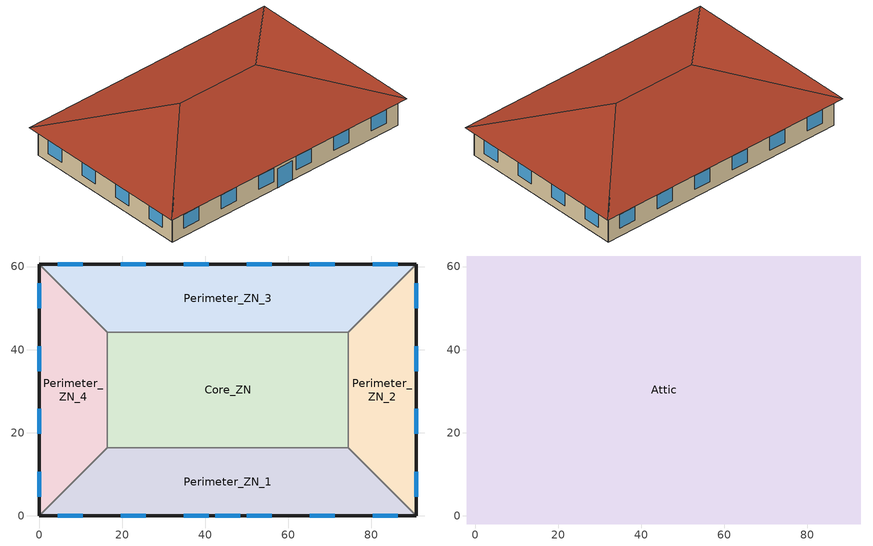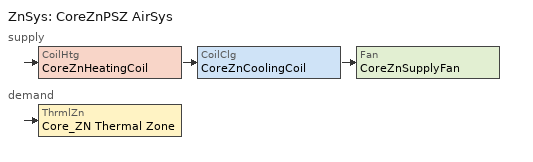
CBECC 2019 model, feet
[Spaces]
Perimeter_ZN_1
 floor ground (Base_CZ12-SlabOnOrBelowGradeF073): 74.44,16.4 90.85,0 0,0 16.4,16.4 z0
 wall outside (Base_CZ12-NonresMetalFrameWallU062): 0,0 90.85,0 z0:10.01
 wall to Perimeter_ZN_2 (NACM_Interior Wall): 90.85,0 74.44,16.4 z0:10.01
 wall to Core_ZN (NACM_Interior Wall): 74.44,16.4 16.4,16.4 z0:10.01
 wall to Perimeter_ZN_4 (NACM_Interior Wall): 16.4,16.4 0,0 z0:10.01
 window (Base_AllCZ_FixedWindowU36): 4.56,0 10.56,0 / 65.12,0 71.13,0 / 50,0 56,0 / 80.28,0 86.29,0 / 19.72,0 25.72,0 / 34.84,0 40.85,0 z2.95:7.95; 42.42,0 48.43,0 z0:7
Perimeter_ZN_2
 floor ground (Base_CZ12-SlabOnOrBelowGradeF073): 90.85,60.56 90.85,0 74.44,16.4 74.44,44.16 z0
 wall outside (Base_CZ12-NonresMetalFrameWallU062): 90.85,0 90.85,60.56 z0:10.01
 wall to Perimeter_ZN_3 (NACM_Interior Wall): 90.85,60.56 74.44,44.16 z0:10.01
 wall to Core_ZN (NACM_Interior Wall): 74.44,44.16 74.44,16.4 z0:10.01
 window (Base_AllCZ_FixedWindowU36): 90.85,34.84 90.85,40.85 / 90.85,50 90.85,56 / 90.85,19.72 90.85,25.72 / 90.85,4.56 90.85,10.56 z2.95:7.95
Core_ZN
 floor ground (Base_CZ12-SlabOnOrBelowGradeF073): 74.44,44.16 74.44,16.4 16.4,16.4 16.4,44.16 z0
 wall to Perimeter_ZN_3 (NACM_Interior Wall): 74.44,44.16 16.4,44.16 z0:10.01
 wall to Perimeter_ZN_4 (NACM_Interior Wall): 16.4,44.16 16.4,16.4 z0:10.01
Perimeter_ZN_3
 floor ground (Base_CZ12-SlabOnOrBelowGradeF073): 90.85,60.56 74.44,44.16 16.4,44.16 0,60.56 z0
 wall outside (Base_CZ12-NonresMetalFrameWallU062): 90.85,60.56 0,60.56 z0:10.01
 wall to Perimeter_ZN_4 (NACM_Interior Wall): 0,60.56 16.4,44.16 z0:10.01
 window (Base_AllCZ_FixedWindowU36): 25.72,60.56 19.72,60.56 / 71.13,60.56 65.12,60.56 / 86.29,60.56 80.28,60.56 / 10.56,60.56 4.56,60.56 / 56,60.56 50,60.56 / 40.85,60.56 34.84,60.56 z2.95:7.95
Perimeter_ZN_4
 floor ground (Base_CZ12-SlabOnOrBelowGradeF073): 0,60.56 16.4,44.16 16.4,16.4 0,0 z0
 wall outside (Base_CZ12-NonresMetalFrameWallU062): 0,60.56 0,0 z0:10.01
 window (Base_AllCZ_FixedWindowU36): 0,56 0,50 / 0,40.85 0,34.84 / 0,10.56 0,4.56 / 0,25.72 0,19.72 z2.95:7.95
Attic
 floor outside (Base_CZ12-NonresOtherFloorU071): 92.81,62.53 90.85,60.56 0,60.56 -1.97,62.53 z10.01; 92.81,62.53 92.81,-1.97 90.85,0 90.85,60.56 z10.01; -1.97,62.53 0,60.56 0,0 -1.97,-1.97 z10.01; 90.85,0 92.81,-1.97 -1.97,-1.97 0,0 z10.01
 floor to Core_ZN (NACM_Drop Ceiling): 74.44,44.16 74.44,16.4 16.4,16.4 16.4,44.16 z10.01
 floor to Perimeter_ZN_2 (NACM_Drop Ceiling): 90.85,60.56 90.85,0 74.44,16.4 74.44,44.16 z10.01
 floor to Perimeter_ZN_4 (NACM_Drop Ceiling): 0,60.56 16.4,44.16 16.4,16.4 0,0 z10.01
 floor to Perimeter_ZN_1 (NACM_Drop Ceiling): 74.44,16.4 90.85,0 0,0 16.4,16.4 z10.01
 floor to Perimeter_ZN_3 (NACM_Drop Ceiling): 90.85,60.56 74.44,44.16 16.4,44.16 0,60.56 z10.01
 roof outside (Base_CZ12-SteepNonresWoodFramingAndOtherRoofU039): 60.56,30.28,20.77 92.81,62.53,10.01 -1.97,62.53,10.01 30.28,30.28,20.77; 30.28,30.28,20.77 -1.97,62.53,10.01 -1.97,-1.97,10.01; 60.56,30.28,20.77 92.81,-1.97,10.01 92.81,62.53,10.01; 30.28,30.28,20.77 -1.97,-1.97,10.01 92.81,-1.97,10.01 60.56,30.28,20.77
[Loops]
ZnSys 'CoreZnPSZ AirSys'
 supply: CoilHtg 'CoreZnHeatingCoil' > CoilClg 'CoreZnCoolingCoil' > Fan 'CoreZnSupplyFan'
 demand: ThrmlZn 'Core_ZN Thermal Zone'
[Proj]
03-Htl-1-Zn-SupOnly_Htg-Clg: ZipCode=95814
[Bldg]
Small Office: FuncClassMthd=AreaCategoryMethod; TotStoryCnt=4; AboveGrdStoryCnt=4
[ConsAssm]
Base_CZ12-NonresMetalFrameWallU062: CompatibleSurfType=ExteriorWall; MatRef[1]=Stucco - 7/8 in.; MatRef[2]=Compliance Insulation R13.99; MatRef[3]=Air - Metal Wall Framing - 16 or 24 in. OC; MatRef[4]=Gypsum Board - 1/2 in.
Base_CZ12-SlabOnOrBelowGradeF073: CompatibleSurfType=UndergroundFloor; MatRef[1]=Concrete - 140 lb/ft3 - 6 in.; SlabType=UnheatedSlabOnGrade
Base_CZ12-SteepNonresWoodFramingAndOtherRoofU039: CompatibleSurfType=Roof; MatRef[1]=Metal Standing Seam - 1/16 in.; MatRef[2]=Compliance Insulation R24.86; CRRCInitialRefl=0.2; CRRCAgedRefl=0.2; CRRCInitialEmit=0.85; CRRCAgedEmit=0.85; CRRCProdID=XXXX-XXXX
Base_CZ12-NonresOtherFloorU071: CompatibleSurfType=ExteriorFloor; MatRef[1]=Compliance Insulation R9.83; MatRef[2]=Plywood - 5/8 in.; MatRef[3]=Carpet - 3/4 in.
NACM_Interior Wall: CompatibleSurfType=InteriorWall; MatRef[1]=NACM_Gypsum Board 5/8in; MatRef[2]=NACM_Gypsum Board 5/8in
NACM_Drop Ceiling: CompatibleSurfType=InteriorFloor; MatRef[1]=NACM_Acoustic Tile 3/4in
[Mat]
Name | CodeCat | CodeItem
Stucco - 7/8 in. | Plastering Materials | Stucco - 7/8 in.
Compliance Insulation R13.99 | Insulation Board | Compliance Insulation R13.99
Air - Metal Wall Framing - 16 or 24 in. OC | Air | Air - Metal Wall Framing - 16 or 24 in. OC
Gypsum Board - 1/2 in. | Bldg Board and Siding | Gypsum Board - 1/2 in.
Concrete - 140 lb/ft3 - 6 in. | Concrete | Concrete - 140 lb/ft3 - 6 in.
Metal Standing Seam - 1/16 in. | Roofing | Metal Standing Seam - 1/16 in.
Compliance Insulation R24.86 | Insulation Board | Compliance Insulation R24.86
Compliance Insulation R9.83 | Insulation Board | Compliance Insulation R9.83
Plywood - 5/8 in. | Bldg Board and Siding | Plywood - 5/8 in.
Carpet - 3/4 in. | Finish Materials | Carpet - 3/4 in.
NACM_Gypsum Board 5/8in | Bldg Board and Siding | Gypsum Board - 5/8 in.
NACM_Acoustic Tile 3/4in | Finish Materials | Acoustic Tile - 3/4 in.
[FenCons]
Base_AllCZ_FixedWindowU36: FenType=VerticalFenestration; FenProdType=FixedWindow; AssmContext=Manufactured; CertificationMthd=NFRCRated; SHGC=0.25; UFactor=0.36; VT=0.42
[Story]
Building Story 1: Mult=4
[Spc] Story=Building Story 1
Name | ThrmlZnRef | Vol | SpcFuncDefaultsRef | SecSide100PctControlled | ResDHWSysRef | DwellingUnitTypeCnt[2] | CommRfrgEPD | CondgType | SpcFunc
Perimeter_ZN_1; Perimeter_ZN_3 | Core_ZN Thermal Zone | 12219.7 | Spc Defaults | 0 | ResidentialDHWSystem 1 | 1
Perimeter_ZN_2; Perimeter_ZN_4 | Core_ZN Thermal Zone | 7248.87 | Spc Defaults | 0 | ResidentialDHWSystem 1 | 1
Core_ZN | Core_ZN Thermal Zone | 16119.6 | Spc Defaults |  | ResidentialDHWSystem 1 | 1 | 0
Attic | Attic Thermal Zone | 28195.7 |  |  |  |  |  | IndirectlyConditioned | Unoccupied-Exclude from Gross Floor Area
[ThrmlZn]
Name | Type | HVACZnCnt | PriAirCondgSysRef[1] | VentSysRef | VentSrc
Attic Thermal Zone | Unconditioned
Core_ZN Thermal Zone | Conditioned | 5 | CoreZnPSZ AirSys | CoreZn SupOnly | Forced
[ZnSys] Cnt=20
Name | Type | AirFlowPerSqFt | AirFlowPerTon | ExhSysType
CoreZnPSZ AirSys | SZHP | 0.8 | 450
CoreZn SupOnly | VentilationOnly |  |  | SupplyOnly
[CoilHtg]
CoreZnHeatingCoil: Sys=CoreZnPSZ AirSys; Type=HeatPump; HtPumpCOP=4
[CoilClg]
CoreZnCoolingCoil: Sys=CoreZnPSZ AirSys; Type=DirectExpansion; FuelSrc=Electric; DXEER=13; CndsrType=Air
[Fan]
CoreZnSupplyFan: Sys=CoreZnPSZ AirSys; CtrlMthd=ConstantVolume
[SpcFuncDefaults]
Spc Defaults: SpcFunc=Hotel/Motel Guest Room
